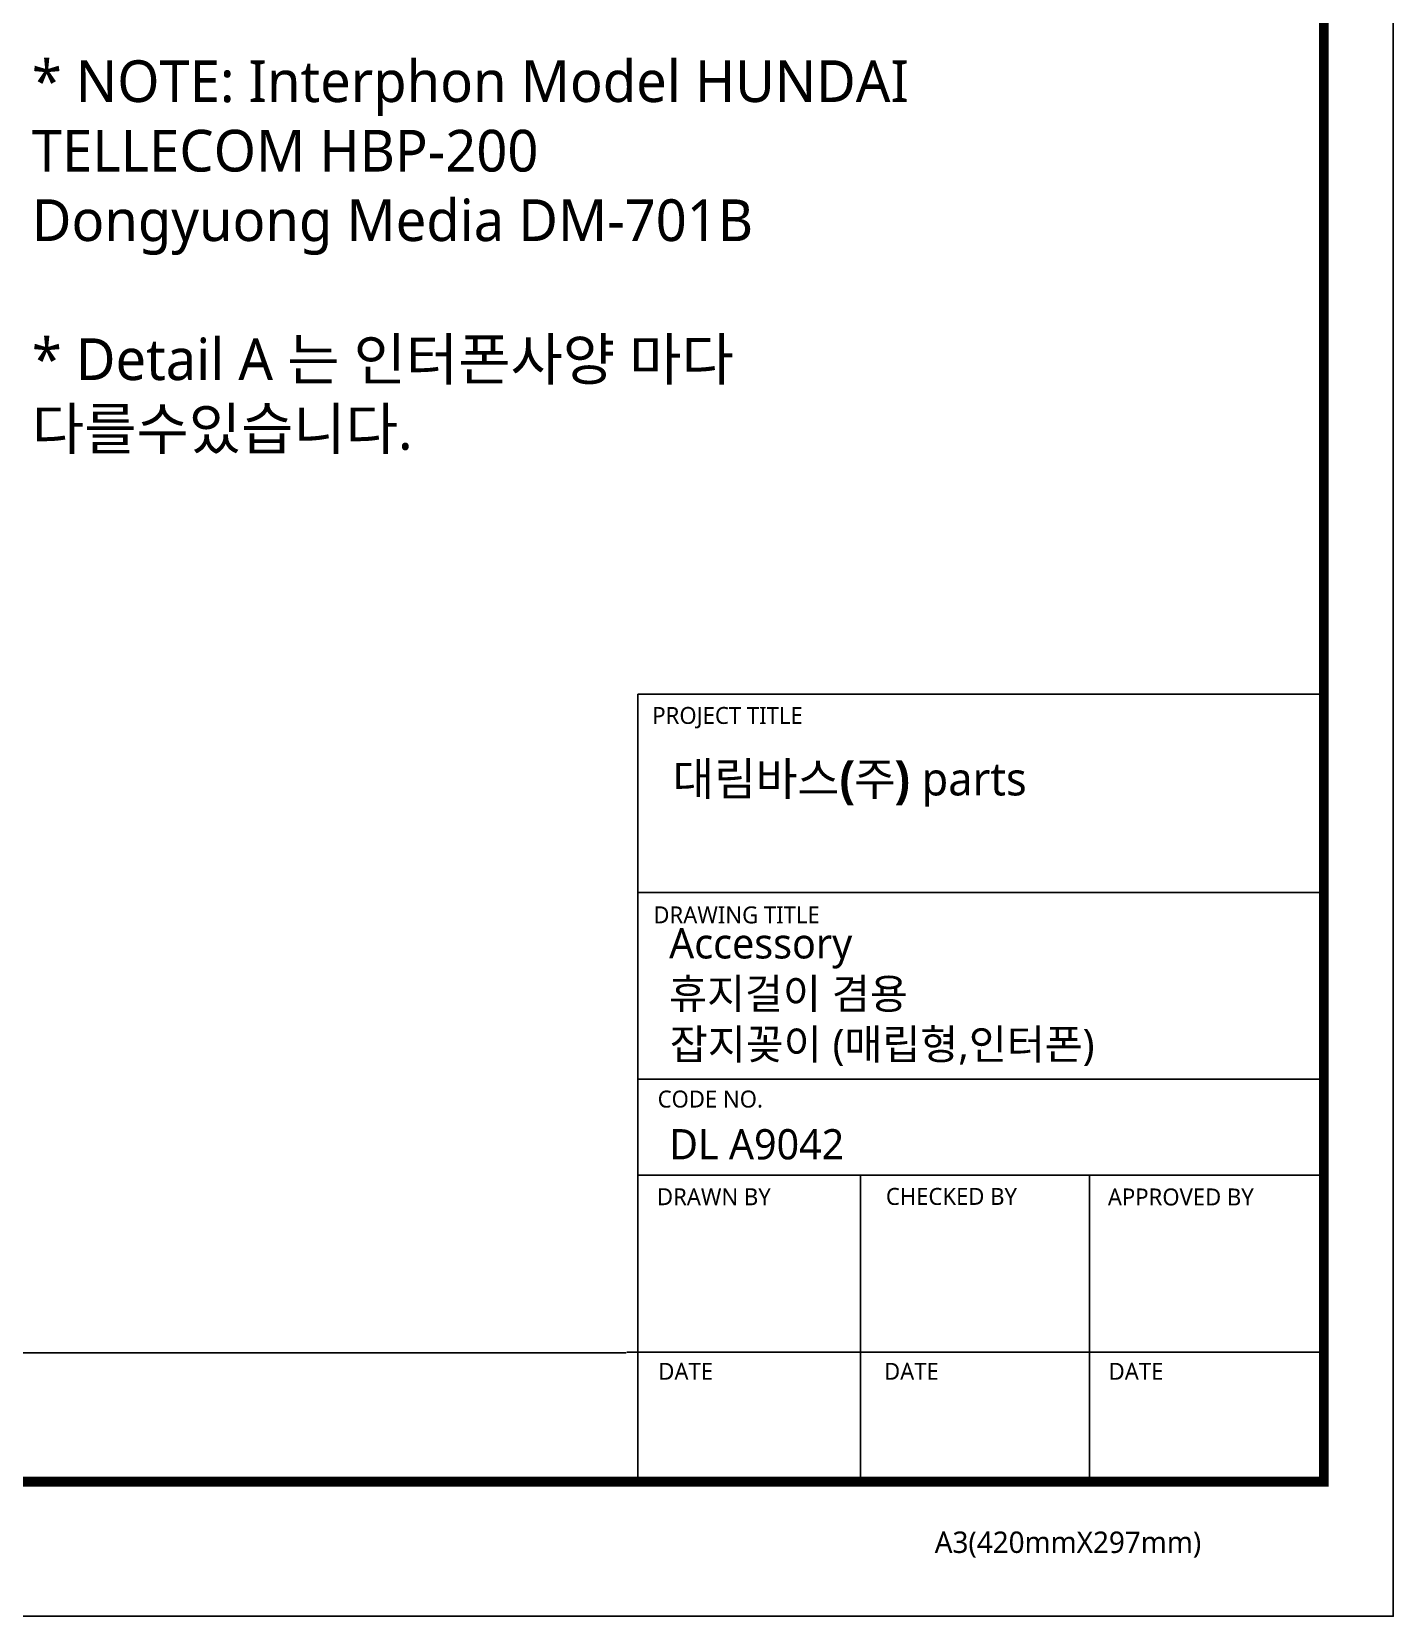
# Model space of a CAD drawing. Extents: x 16296660632 to 16296681112, y -37409619871 to -37409616634.
# Drawn here: x 16296680459 to 16296681112, y -37409618143 to -37409617383 of the extents above; entities that cross this region are included whole.
import ezdxf

# ---------------------------------------------------------------- set-up
doc = ezdxf.new("R2010")
doc.units = 0
doc.header["$LTSCALE"] = 10
doc.header["$MEASUREMENT"] = 0
doc.layers.get('0').update_dxf_attribs({"linetype": 'CONTINUOUS'})
doc.styles.add('Daelim Dimension', font='')
doc.styles.get('Daelim Dimension').set_extended_font_data('NanumGothic')

msp = doc.modelspace()

# ---------------------------------------------------------------- linework, layer by layer
at = {"color": 5, "ltscale": 40}
for p, q in [((16296681078.5, -37409617701.06), (16296680749.34, -37409617701.06)), ((16296681078.5, -37409617796.2), (16296680749.34, -37409617796.2)), ((16296681078.5, -37409617796.2), (16296680749.34, -37409617796.2)), ((16296681078.5, -37409617885.7), (16296680749.34, -37409617885.7)), ((16296681078.5, -37409617885.7), (16296680749.34, -37409617885.7)), ((16296681078.5, -37409617931.86), (16296680749.34, -37409617931.86)), ((16296681078.5, -37409617931.86), (16296680749.34, -37409617931.86)), ((16296680856.26, -37409617931.86), (16296680856.26, -37409618078.8)), ((16296680965.98, -37409617931.86), (16296680965.98, -37409618078.8)), ((16296681078.5, -37409618016.74), (16296680744.14, -37409618016.74)), ((16296681078.5, -37409618016.74), (16296680751.91, -37409618016.74)), ((16296681078.5, -37409618078.8), (16296680796.41, -37409618078.8))]:
    msp.add_line(p, q, dxfattribs=at)
at = {"color": 5, "ltscale": 0.5}
msp.add_line((16296680749.34, -37409617701.06), (16296680749.34, -37409618080.79), dxfattribs=at)
at = {"color": 5}
msp.add_line((16296679085.38, -37409618016.98), (16296680743.74, -37409618016.98), dxfattribs=at)
at = {"ltscale": 0.5}
msp.add_lwpolyline([(16296679052.27, -37409618143.42), (16296681111.82, -37409618143.42), (16296681111.82, -37409616634.34), (16296679052.27, -37409616634.34)], close=True, dxfattribs=at)
at = {"color": 5, "linetype": 'ByBlock', "lineweight": 200, "const_width": 4.75}
msp.add_lwpolyline([(16296679085.38, -37409618078.8), (16296681078.5, -37409618078.8), (16296681078.5, -37409616669.38), (16296679085.38, -37409616669.38)], close=True, dxfattribs=at)

# ---------------------------------------------------------------- texts
at = {"color": 5, "ltscale": 40, "style": 'Daelim Dimension'}
for s, height, p in [('PROJECT TITLE', 8.1275, (16296680756.31, -37409617715.38)), ('DRAWING TITLE', 8.1275, (16296680756.83, -37409617811.04)), ('CODE NO.', 8.128, (16296680758.87, -37409617899.38)), ('DRAWN BY', 8.128, (16296680758.55, -37409617946.23)), ('CHECKED BY', 8.128, (16296680868.36, -37409617946.08)), ('APPROVED BY', 8.1275, (16296680974.86, -37409617946.34)), ('DATE', 8.128, (16296680759.19, -37409618029.99)), ('DATE', 8.128, (16296680867.5, -37409618029.99)), ('DATE', 8.128, (16296680975.24, -37409618029.99)), ('A3(420mmX297mm)', 10.2578, (16296680891.8, -37409618113.02))]:
    msp.add_text(s, height=height, dxfattribs=at).set_placement(p)
at = {"color": 2, "insert": (16296680458.63, -37409617397.08), "char_height": 20, "width": 494.9437, "attachment_point": 1, "style": 'Daelim Dimension'}
msp.add_mtext('* NOTE: Interphon Model HUNDAI TELLECOM HBP-200^JDongyuong Media DM-701B\\P\\P* Detail A 는 인터폰사양 마다 다를수있습니다.', dxfattribs=at)
at = {"attachment_point": 1, "style": 'Daelim Dimension'}
for s, insert, char_height, width in [('{\\fPretendard Variable SemiBold|b0|i0|c129|p2;\\C7;대림바스(주)} parts', (16296680765.98, -37409617733.74), 15.9323, 256.068), ('\\pt145.1; Accessory\\P {\\fGulim|b0|i0|c129|p50;휴지걸이 겸용\\P 잡지꽂이 }({\\fGulim|b0|i0|c129|p50;매립형},{\\fGulim|b0|i0|c129|p50;인터폰})', (16296680759.44, -37409617813.37), 14.5099, 250.9301), ('DL A9042', (16296680764.43, -37409617909.74), 14.51, 244.1868)]:
    msp.add_mtext(s, dxfattribs=dict(at, insert=insert, char_height=char_height, width=width))

doc.saveas('drawing.dxf')
